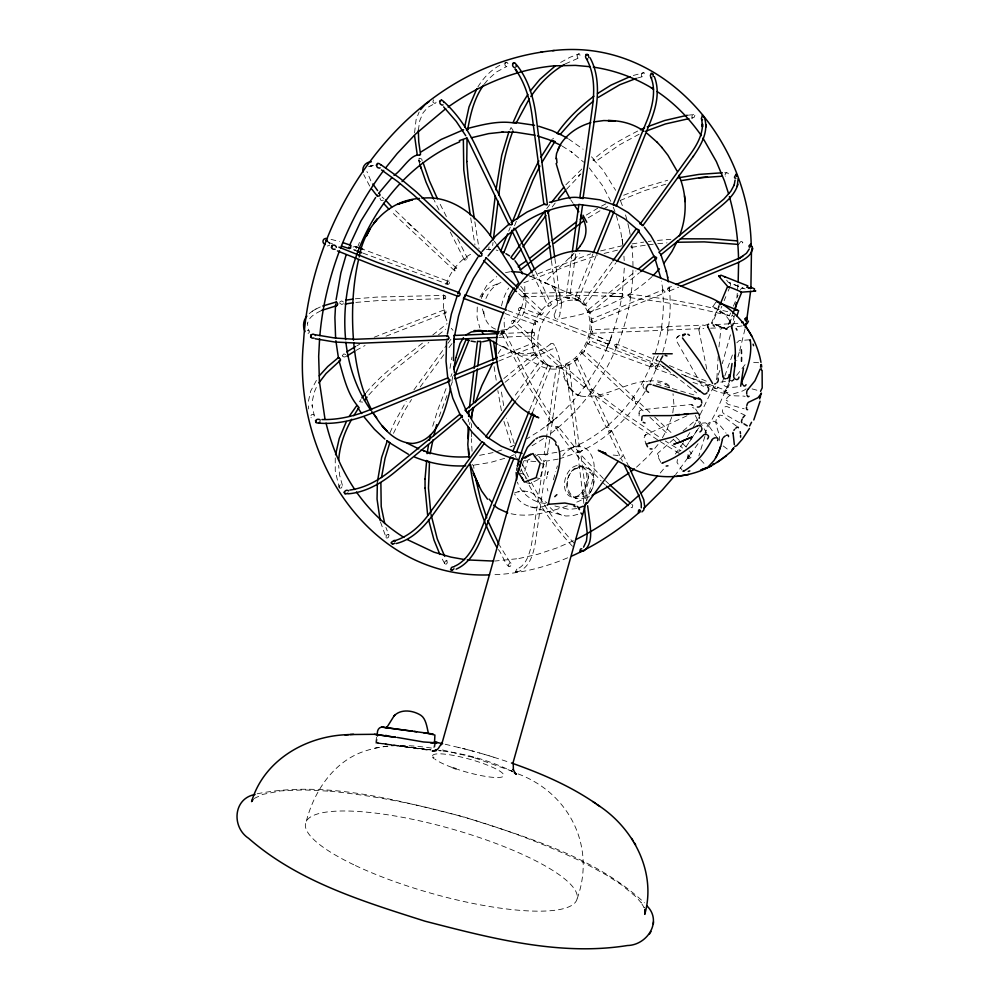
<?xml version="1.0" encoding="UTF-8"?>
<svg xmlns="http://www.w3.org/2000/svg" width="999" height="999" viewBox="0 0 999 999"><rect width="100%" height="100%" fill="white"/><g stroke="black" fill="none" stroke-linecap="round" stroke-linejoin="round"><path stroke-width="0.75" stroke-dasharray="5 3.75" d="M414.56 132.817L416.084 119.705L419.143 111.975M614.572 345.217L615.534 347.09L665.484 367.407M622.989 294.855L622.464 293.681L618.581 313.411L614.348 328.259L606.143 350.012L611.975 335.751C598.601 371.153 576.186 403.334 545.929 426.373L557.305 417.058L552.772 420.904M587.687 310.239L589.085 312.687A1.811 0.699 53.6 0 0 590.109 312.874L589.198 310.914A1.811 0.637 49.3 0 0 587.687 310.239L635.926 270.954M568.968 364.722L579.245 446.553A1.486 1.186 21 0 1 578.708 446.803L576.223 446.103L565.409 365.035A1.798 0.712 -9.3 0 1 566.745 364.273L567.457 364.16A1.798 0.812 -9 0 1 568.955 364.897L566.883 365.759A1.811 0.724 -5.2 0 1 565.434 365.334M561.663 303.434L560.014 293.768A40.484 25.187 -41.4 0 0 558.091 290.484A38.824 24.151 -41.4 0 0 553.071 286.201M471.403 427.747L471.516 423.638M624.3 268.132L622.327 293.956M342.245 355.656L343.868 353.871L345.804 354.583M724.974 174.912L725.861 173.077A2.235 2.01 -83.8 0 1 726.498 172.79L728.084 173.214A1.261 1.074 -36.8 0 1 728.271 173.838L727.172 175.674L725.561 176.111M583.891 503.521L577.397 450.899A1.548 1.186 16 0 1 577.909 450.661L580.431 451.348L586.888 500.112M737.999 284.603L736.925 297.178M468.244 421.853L468.419 419.13M433.017 101.274L432.979 101.711A2.56 2.21 -38.1 0 0 433.129 102.46L434.865 103.421A1.986 1.723 -87.7 0 0 435.976 102.61L435.764 99.663M714.834 387.325C714.647 390.309 719.854 387.974 717.282 385.989A2.085 1.611 86.4 0 0 716.783 385.676M653.284 365.721L652.384 363.786L589.135 340.484M718.244 355.869L716.758 379.97M718.955 346.965L720.891 329.033L722.914 327.772L731.817 326.024M335.252 457.942L335.252 470.829L339.235 487.674M308.441 401.236L310.639 391.183L317.532 378.296M418.331 130.295L419.78 120.617L423.077 112.8L427.834 107.318L435.189 103.309M550.586 343.956C554.47 341.034 556.555 349.2 551.073 349.325A38.212 36.439 -68.3 0 1 545.491 352.422L545.129 352.572A40.047 38.187 -68.3 0 1 536.251 355.194M443.519 294.717L443.369 308.254L445.442 317.22M477.26 307.043L477.06 317.495L479.845 327.947M689.397 456.456L687.986 458.204L687.424 456.418A1.523 1.024 -61.5 0 1 688.124 455.457L689.622 455.082C687.737 454.982 691.071 455.332 688.249 458.066M489.398 250.012L488.673 249.638L489.023 246.815M492.632 245.542L493.007 242.482M657.417 357.455L658.341 355.856M723.925 390.784C723.813 396.403 728.121 386.7 723.988 390.634M558.204 459.103L546.79 461.063L544.343 459.99A1.561 0.987 29.7 0 0 543.818 460.039L532.579 537.662C530.931 549.413 527.684 564.71 517.182 568.943M376.523 737.225L375.711 743.044L430.369 750.461M550.412 435.214L559.89 367.345L558.391 366.708L556.331 366.833L544.168 454.283L546.59 455.482A1.511 0.999 33.8 0 0 547.14 455.432L550.199 436.713M575.724 253.983L569.555 298.152L567.444 298.276L565.946 297.615L572.077 253.446M434.79 747.127L435.089 745.017M433.891 747.602L434.465 743.631M404.333 746.59L376.598 742.644L377.347 737.337M609.777 342.694L609.652 341.296L574.6 327.734M451.973 381.019L452.659 376.598M532.13 331.119L532.392 329.42L531.318 336.176L531.868 332.804M639.248 413.099L639.073 415.909M644.155 388.861L642.944 386.438L643.606 383.728L645.329 381.818L647.539 381.593M734.365 315.359L732.267 326.498M672.764 412.874L673.9 404.333L673.026 393.743M449.975 368.381L451.973 357.105M546.615 478.733L547.015 476.448M469.58 424.525L470.029 422.165M730.456 285.577L730.469 283.828L729.22 282.592L745.154 288.948M609.552 343.231L608.416 344.268L518.993 310.589A1.686 1.024 -68.5 0 1 518.531 309.815A1.686 1.061 -69.7 0 1 518.643 308.579L519.005 308.054M744.992 329.058L739.722 350.612M559.89 367.345L556.331 366.833M667.394 288.736L671.453 286.376M577.147 898.763C596.103 846.265 569.13 793.044 517.957 773.85M730.444 334.827L722.252 363.636M532.417 412.712L550.761 366.421L547.752 365.284L529.67 409.89M520.566 471.765L521.366 468.918M522.165 466.058L523.776 460.352M526.898 478.933L523.951 474.263L527.947 460.027L532.929 457.53M525.749 482.48L529.882 483.628L539.935 478.721L543.98 464.31L537.924 455.007L535.476 454.27M553.396 479.82L555.781 471.341M586.563 500.899C590.284 486.126 599.987 466.62 589.447 452.11C582.629 442.27 568.044 447.065 562.699 455.944M739.322 352.035L736.787 360.577M432.692 426.248L437.737 409.965L446.84 386.613M481.418 298.489C483.041 289.198 492.707 285.639 500.412 282.705M704.894 436.413L698.863 455.931M705.319 435.015C707.317 413.973 717.02 419.817 726.023 433.166M560.114 312.237C560.202 319.43 554.008 321.978 554.145 313.948M534.565 346.291L534.228 343.943A1.848 0.912 70.5 0 0 533.066 343.019L498.701 357.08M634.59 399.525L634.278 397.752L584.315 350.499M655.157 353.571C661.95 333.017 664.847 311.039 662.562 289.46C662.362 290.959 663.511 295.055 664.947 292.12A1.486 1.299 38.1 0 0 664.909 291.508L662.936 289.86L590.933 319.318M662.762 352.123C669.592 329.97 672.115 306.256 668.681 283.254M678.746 452.085L678.845 451.773A1.586 0.974 -60.7 0 1 679.532 450.824L680.981 450.786L665.297 440.984M556.568 468.581L557.405 465.934M306.356 821.141C314.373 790.234 335.002 759.715 366.958 750.436C388.586 743.481 411.75 745.004 433.866 748.413M671.653 417.345L667.007 429.433L662.399 437.812M439.135 416.546L448.251 392.207M447.54 282.168L447.377 282.804A1.748 1.011 -72.8 0 0 447.839 284.24L448.663 284.066A1.748 0.974 -70.4 0 0 449.375 283.029A1.748 0.987 -69.8 0 0 449.575 281.755L361.75 248.826M580.394 451.436L559.527 458.816M445.954 284.665C450.399 271.378 459.815 259.403 472.577 253.284M654.158 356.443C641.47 392.42 616.483 424.925 582.442 442.907L572.589 447.465L576.81 445.566M655.069 366.533L655.781 368.731L676.922 376.473M719.892 370.379L716.358 379.745M724.225 377.585C717.382 388.811 733.216 388.124 739.909 386.213M724.75 376.148L733.104 353.059M628.408 295.342L629.707 294.355L638.249 295.217L674.412 300.287L701.798 305.519L731.106 312.5M650.998 365.035L651.098 367.008L653.184 366.046M357.867 246.491L359.453 242.382M736.825 342.782L739.085 340.622L749.874 339.772M659.527 361.675L649.038 384.652M450.849 376.548L451.985 373.676M508.728 231.131L510.302 227.16M514.535 225.811L516.708 220.354M450.549 386.451L453.409 379.258M622.901 295.292L621.927 296.865L583.878 295.292L523.064 296.728A1.698 0.962 89.9 0 1 522.489 295.929A1.686 0.924 88.7 0 1 522.777 293.631A1.698 0.949 86 0 1 523.488 293.456L524.113 294.23A1.698 0.999 87.7 0 1 524.25 295.517A1.698 0.999 88.4 0 1 523.813 296.541L523.439 296.765M728.908 383.004L715.634 412.874L704.982 432.392M574.537 299.875L581.967 301.773L574.737 298.689L592.844 254.033M596.228 255.407L578.096 300.075L574.737 298.689M715.946 302.16L713.111 306.281L714.073 305.856L712 306.493C719.954 309.203 726.847 315.234 730.631 322.739L729.295 320.105L730.631 322.739M712.162 323.301L711.563 323.052L719.355 304.37M719.33 306.281L712.349 323.376L711.563 323.052M730.556 313.024L729.395 315.771L719.542 311.75L721.84 306.243M724.138 300.724L725.861 296.603M728.159 291.084L729.882 286.963M733.428 306.131L738.036 295.117M725.599 328.808L724.238 328.259L726.335 329.108L732.267 314.885M726.972 329.358L725.761 328.858L726.972 329.358L732.991 314.997M585.689 386.263L586.038 384.59L557.092 360.314L513.598 320.342A1.686 1.011 -50.1 0 0 512.662 320.429A1.686 0.974 -48.2 0 0 511.263 322.327A1.686 0.999 -46.3 0 0 511.625 323.039L512.587 322.964A1.686 1.036 -47.1 0 0 513.561 322.153A1.686 1.049 -47.5 0 0 513.973 321.066L513.598 320.342M732.791 325.799L735.851 318.544M684.265 375.537L726.011 390.397L725.137 392.22M316.283 387.475L314.223 392.307L312.225 401.511L312.15 406.118L312.15 405.469L314.148 415.172M713.711 386.388L699.5 416.009M650.998 365.022L652.384 363.786M479.957 297.103L486.913 285.227L496.715 276.598M389.972 432.704L395.017 421.378L406.218 401.473M393.481 433.329L404.995 409.977L411.526 399.488M589.66 389.947L590.034 391.808L624.2 417.157M422.177 161.014L421.753 159.078L419.33 158.192M433.116 100.824L433.678 99.825M488.673 249.638L490.734 249.55M310.939 415.547L312.025 414.36L313.923 414.747A1.898 1.661 -42.4 0 1 314.21 416.009L312.774 417.782A2.498 1.498 -49 0 1 312.125 417.994L310.976 417.644M584.278 387L585.439 386.638M339.648 302.135L341.72 300.899L343.481 302.035M693.194 427.185L696.016 422.227M343.469 303.708L341.758 304.483L339.71 303.122M687.212 436.863L690.197 432.018M498.139 353.546L502.634 346.291L504.12 346.641L511.975 351.548L542.195 366.808C580.694 382.367 611.813 315.434 575.324 295.854L544.505 282.705L574.163 253.009M645.267 391.196C629.807 416.883 607.454 438.873 580.132 451.623L586.088 448.626M677.447 459.478L676.997 462.387L682.105 470.142M686.063 446.778L699.55 426.548M477.834 87.025C483.528 77.585 491.545 69.368 501.498 64.46M740.346 289.61L741.595 288.361L743.356 288.349L728.308 282.267L725.986 279.37M689.51 441.708L699.4 426.773M683.291 442.769L674.337 455.482M698.039 443.743L675.636 474.625M516.408 399.862L543.444 362.637L542.557 361.688L540.496 360.502L514.335 396.516M612.05 262.013L582.217 303.059L584.253 304.87L585.139 305.195L615.859 262.899M420.204 386.988L444.468 353.833M619.842 459.028L622.714 456.006L611.563 454.882M413.886 389.922L446.278 345.579M582.966 496.778L587.162 495.217L590.659 491.908M590.609 491.983L593.206 486.9L594.018 481.293L592.907 475.974L589.934 471.978L582.991 496.765M447.989 343.256L452.26 337.425M449.038 347.602L452.46 342.944M667.457 289.323L668.943 290.934L669.555 290.234M546.765 208.591L550.349 203.833M552.185 207.03L555.769 202.285M657.966 444.518L649.125 455.332L636.413 467.257M734.802 377.772L726.748 388.211C722.801 398.426 739.784 394.98 745.092 396.353M736.6 375.449L746.64 362.637M505.032 382.305L537.687 355.681L536.788 353.634M555.531 426.723C566.82 446.478 585.139 464.023 601.111 480.931M552.659 421.004L551.148 422.277L552.21 422.352M484.29 84.103L488.174 79.346L496.578 71.916L506.88 66.421M655.232 366.246L656.892 365.459L669.093 369.942M660.264 473.014L664.747 467.619M418.931 158.441L419.38 162.874M689.185 455.144L688.698 456.543L688.786 455.269L688.736 455.919L687 452.997M566.483 189.335L579.108 176.099M573.289 496.89C592.607 507.617 603.933 467.744 581.743 466.783M368.831 394.942L379.745 383.141L391.77 372.028L428.833 342.47M366.208 392.557C382.555 373.064 403.496 358.316 423.201 342.52M552.534 422.102L553.558 420.104L532.942 387.225L504.158 330.906A1.686 0.912 -29.4 0 0 503.146 330.881L502.522 331.131A1.686 0.837 -27.8 0 0 501.386 332.305A1.686 0.874 -25.8 0 0 501.66 332.904L502.697 332.942M573.676 260.227L579.832 253.571M569.58 258.129L574.275 253.147M565.834 184.84L581.992 168.881M637.737 131.031C622.077 138.998 605.344 148.152 593.006 160.077M657.479 356.955L656.218 359.852L657.392 362.137L696.665 392.907M614.785 344.68L616.658 344.068L659.977 361.65M652.147 276.561C626.323 300.811 591.758 314.323 557.03 319.23M517.07 571.803L515.322 571.94L516.908 569.068A1.611 1.161 -52.7 0 1 517.944 568.918L518.006 571.028L515.347 572.065M589.835 389.71L592.082 389.348L626.048 414.56L660.576 437.962M580.943 173.764L578.646 175.861L583.004 171.903M557.867 427.722L558.129 426.573L555.881 426.473M611.151 431.63L611.575 430.581L609.527 430.382A1.536 1.336 -3.6 0 0 608.778 430.906L608.603 432.305L622.439 461.176M673.663 439.173L657.654 453.421L657.642 456.243L661.688 463.973M683.054 431.006L695.267 420.492M630.594 246.803L631.655 247.327L631.843 245.941M611.038 431.73L608.603 432.305M383.354 200.225L380.994 200.437L379.945 198.177M557.754 427.809L555.444 428.246M386.026 336.188L445.991 312.812A1.748 0.724 69.5 0 0 446.091 312.125L445.979 311.501A1.748 0.724 69.5 0 0 445.616 310.564L444.905 309.777A1.748 0.774 69.6 0 0 444.318 309.927M503.833 378.546L535.539 352.759A1.836 0.637 53.4 0 1 536.8 353.621M590.009 312.987L639.435 272.69M551.361 421.94L539.497 430.931L527.247 438.611M438.411 334.89L445.591 329.208M432.767 334.965L447.115 323.614M550.973 433.304C607.579 389.997 639.585 316.221 631.805 245.304M309.203 313.599L312.5 311.076M662.936 289.86L661.35 281.094M628.359 295.629L630.044 297.615L630.169 294.418M506.131 62.487L504.957 64.136A2.522 2.285 -46.6 0 0 504.857 64.947L506.118 66.521A1.961 1.611 -89.1 0 0 507.292 66.171L508.041 63.774L506.93 62.238M662.1 326.81L661.613 329.932L663.623 329.308A1.474 1.374 64.7 0 0 663.723 328.833L662.1 326.81L591.208 329.757M346.029 356.606L344.118 357.018L342.37 356.094M543.556 438.586L532.092 445.766M355.819 302.422L377.023 300.674L445.329 298.589A1.748 0.887 88.5 0 0 445.604 296.204L445.03 295.392A1.748 0.949 89.2 0 0 444.318 295.567M499.687 335.477C516.645 324.6 526.423 303.771 524.6 283.778M533.066 343.019L532.754 343.219A1.848 0.937 66.3 0 0 532.767 344.905L533.091 345.567A1.848 0.837 66.3 0 0 534.552 346.278M552.772 138.599L553.546 138.237M578.646 53.934L577.36 55.107A2.473 2.273 -58.4 0 0 577.047 55.869L577.722 57.855A1.911 1.486 -88.2 0 0 578.833 57.942L580.107 55.932L579.62 53.921A1.399 0.962 -43.1 0 0 578.871 53.846L569.867 57.343L558.99 63.349M355.881 249.95L353.484 249.725M514.535 492.994L521.478 490.459L530.806 492.257M315.821 309.091L320.342 306.918M586.288 215.085L597.714 208.242M588.174 217.869L600.736 210.339M312.188 311.263L316.121 308.903M254.146 798.476L262.774 794.392L280.719 790.883L303.996 789.909L330.706 791.233L329.92 791.158C417.769 800.236 504.283 824.612 583.953 862.724L583.254 862.374L606.693 875.186L621.378 884.752L635.739 896.565L641.37 902.909L640.546 901.822L644.293 907.816L643.681 906.53M552.222 301.124L552.047 301.223A35.939 27.885 -65.8 0 0 534.652 322.202L534.453 322.752A35.939 27.685 -65.8 0 0 549.275 365.622A35.939 27.622 -65.2 0 0 589.972 326.661A35.939 27.622 -65.2 0 0 552.247 301.236M355.894 350.499L365.047 345.504M577.272 467.982C563.748 472.877 564.647 494.255 576.46 498.314L571.328 496.89M575.611 468.931L580.157 466.945L583.953 466.895L579.932 465.709M533.079 332.405L533.503 332.18A1.848 1.086 -89.2 0 1 534.565 333.104L534.228 335.627A1.848 1.036 85.7 0 1 532.742 334.927L532.579 334.203A1.848 1.136 86.4 0 1 533.079 332.405M603.296 208.991L609.69 205.594M601.485 206.156L606.505 203.509M356.855 345.779L359.54 344.368M565.946 297.615L569.555 298.152M534.178 456.893L537.924 455.007M565.284 63.911L578.833 57.942M639.085 134.241L619.63 144.78L595.891 161.388L593.181 160.277M320.829 310.826C314.061 314.373 309.253 316.708 307.417 323.688L307.617 323.002L307.804 327.759L309.228 331.293A1.936 1.773 -50 0 1 309.103 332.704L307.255 333.991A2.547 1.686 -42.8 0 1 306.606 333.928L306.044 333.591M353.047 246.965L355.132 246.578L359.353 248.002L355.132 246.578L357.679 247.452M687 415.759L645.616 434.915L643.843 438.224L646.066 443.544M573.414 540.746L557.155 547.827L537.812 554.258L518.219 558.678L518.931 558.553L495.092 561.026M589.373 496.628L574.275 503.196M746.091 388.811C740.696 393.993 724.937 392.395 726.098 402.535L728.084 404.345L744.143 408.778M637.437 78.034L643.106 76.498L644.293 73.002A1.349 1.011 -38.3 0 0 644.03 72.777M623.688 195.242L644.08 187.25L667.657 180.27M374.213 337.237L444.58 309.727M620.154 200.474L645.192 190.422L665.809 184.216M593.106 159.241L602.647 169.53L615.621 190.285M667.569 330.057L668.069 326.935L666.146 327.572A1.536 1.399 69.5 0 0 666.046 328.184L667.394 330.057L703.796 328.496M360.889 399.55L359.665 401.411M608.466 344.255L597.09 339.822M510.027 446.915L513.748 445.329M511.513 455.769L514.123 454.682M567.632 557.804C543.906 567.894 518.356 573.975 492.544 574.762M582.217 303.059L585.189 305.132M592.27 322.665L664.31 293.082M669.442 290.971L678.658 287.188M498.713 361.089L534.44 346.428M504.145 63.249L506.518 62.3M668.006 287.774L669.455 289.285M529.82 276.81L590.734 253.833M523.801 282.767L574.6 263.099L597.602 255.232M376.548 742.632L430.794 749.774M579.095 452.097L576.96 451.823M368.569 166.671L373.139 165.509A1.986 1.798 -81.5 0 0 374.013 164.348L373.376 162.038M577.509 445.254L579.67 445.591M545.504 505.594C534.428 510.576 520.591 505.419 515.047 494.717A2.023 0.799 39 0 0 514.835 494.393L514.622 494.193M575.599 360.814L577.447 359.29A1.798 1.024 -27.5 0 0 575.961 358.566L575.287 358.828A1.798 0.937 -27.1 0 0 574.113 360.09L606.256 427.41L608.753 427.684A1.474 1.311 2.6 0 0 609.228 427.285L609.365 425.849L577.372 358.866M577.784 514.285L572.864 515.709L565.796 516.008L529.32 506.58M691.483 118.244L694.13 117.32L694.992 114.997A1.299 1.036 -37.3 0 0 694.63 114.498L687.125 115.297M702.309 423.139L705.419 422.814L707.542 424.076L717.494 438.186M567.332 505.931C548.851 512.1 528.583 518.369 509.103 513.261M504.682 458.329L490.859 462.35L471.865 465.472M497.027 451.498L502.285 449.837M633.304 75.474L643.768 72.677M679.919 335.289L676.56 337.6L676.473 340.909L701.073 383.928L703.87 385.502L713.049 384.203M643.456 72.665L641.995 73.389A2.41 2.21 -67.6 0 0 641.52 74.038L641.608 76.174A1.836 1.349 -85.7 0 0 642.032 76.548A1.848 1.349 -84.4 0 0 642.532 76.673L642.819 76.623M257.168 793.78C326.186 780.082 396.853 800.187 463.636 816.845C526.735 837.224 594.755 856.63 644.405 902.771M500.536 331.968L504.57 331.918L504.395 326.735A38.674 23.689 -88.3 0 1 504.258 318.069M600.624 250.924L621.89 245.829M604.108 253.421L617.444 250.175M559.44 451.66L576.223 446.103M505.506 272.652L510.776 271.616M598.601 396.978L608.578 394.318M693.631 114.348L692.881 114.623A2.323 2.11 -75.5 0 0 692.295 115.097L691.845 117.183A1.773 1.224 -82.7 0 0 692.519 117.994L693.044 118.044M537.687 355.681L535.814 354.283A1.836 0.649 49.2 0 1 535.327 352.909M708.641 324.188L699.949 326.81L698.888 329.92M493.081 452.597L477.16 455.831M307.267 330.232L309.078 330.956M362.6 402.098L359.852 401.785M372.415 165.772C366.009 166.234 374.937 166.383 371.116 165.322A2.572 2.073 -35.8 0 1 370.741 164.735M516.308 572.252C530.819 568.581 534.153 550.961 536.013 538.174L546.803 461.038L543.656 461.351M510.926 127.747L509.965 129.87M742.095 325.911L734.777 327.06M726.011 390.397C724.063 389.485 725.112 394.443 724.163 392.557M556.918 452.272L542.32 454.72L543.881 454.557L534.353 454.545M518.019 491.983L519.28 491.72M576.935 508.553L568.743 509.39L554.507 505.881M445.791 564.447L447.028 563.299A2.273 1.249 -69.9 0 0 447.315 562.599L444.605 556.106M632.005 243.918L643.706 242.108M631.655 247.327L645.704 245.167M536.251 355.207L522.477 355.082A43.669 41.558 -63.9 0 1 515.596 353.134L511.975 351.548M734.053 379.995L720.853 382.118M375.012 748.114L379.133 747.464M383.604 746.74L387.337 746.153M737.899 323.314L714.46 324.638M545.142 454.22L547.677 454.757M473.226 465.347L472.077 464.46M648.226 241.471L651.298 241.121M648.676 244.755L653.234 244.231M355.307 298.801L376.86 297.09L444.855 295.342M544.505 282.705L546.465 283.279A38.324 23.901 -41.5 0 1 553.758 288.923A40.435 25.2 -41.4 0 1 555.694 292.545M688.973 458.329L687.674 458.129L690.109 458.154L691.82 456.468L691.458 453.858L689.622 450.986M657.454 240.422L670.878 239.31M657.779 243.706L667.045 242.882M420.791 161.863L418.706 160.614M544.742 461.263L543.269 460.664M498.788 337.375L533.828 335.864M591.52 333.341L662.424 330.282M710.639 328.196L728.97 327.41M499.937 333.566L533.503 332.18M667.295 326.598L703.496 325.087M486.426 249.4L490.147 249.313M523.326 293.406L583.791 292.008L622.464 293.681M724.712 172.752L726.86 172.74M535.789 461.575L524.15 460.701M375.686 743.006L431.031 750.012M438.573 750.649L441.208 750.761L439.085 750.661C464.597 753.308 489.897 760.339 512.887 771.777L510.939 770.704M576.061 300.037L578.671 300.524C546.903 294.967 524.138 342.657 547.152 364.523L545.953 363.449L551.386 367.195L545.504 364.235M758.628 362.724L751.735 362.162M630.044 297.615L682.954 305.082L733.903 316.646M551.098 366.67L547.752 365.284M504.27 332.005L500.824 330.681M543.444 362.637L540.496 360.502M444.992 298.813L444.642 298.776A1.748 0.912 85.7 0 1 444.043 297.952A1.748 0.962 87.3 0 1 444.318 295.579M405.731 746.777L430.831 750.274M518.993 310.589L519.855 310.439A1.686 1.061 -69.7 0 0 520.566 309.478A1.686 1.074 -70.3 0 0 520.741 308.229L520.242 307.467A1.686 1.036 -72.6 0 0 518.993 308.042M327.272 246.029L329.32 245.442A1.961 1.823 -66.6 0 0 329.645 244.967M615.534 347.09L616.858 345.966L616.745 344.106M523.339 491.633L524.775 491.845M445.754 313.012L445.442 312.949A1.748 0.737 67 0 1 444.705 312.163L444.405 311.538A1.748 0.799 67.7 0 1 444.318 309.927M328.396 242.208L329.82 243.669M327.984 242.62L332.367 243.556M442.482 749.962L469.068 756.305M445.192 744.243L465.184 749.075M331.019 239.335L339.61 241.621M496.203 250.075L497.927 250.487M657.866 382.305L660.814 383.042M631.743 504.408L632.542 504.994A2.098 1.386 -87.3 0 1 632.779 505.594L632.155 507.742L630.194 507.042M458.216 747.314L460.452 747.889M463.561 748.651L474.75 751.623M474.937 757.966L512.012 771.116M752.072 388.898L760.714 391.221M545.491 503.446C532.904 502.422 521.515 494.13 517.382 482.167M382.03 197.028L383.953 198.676M468.943 750.062L479.782 753.046M672.29 388.586L694.854 395.167M656.293 384.066L670.866 388.186C666.87 380.681 657.105 380.482 649.7 380.956C625.486 381.418 604.17 399.8 579.732 395.929L581.455 396.341L574.188 392.994L578.071 395.616C562.325 384.403 562.474 361.988 554.782 345.729M461.963 754.395L463.224 754.745M520.167 473.189L523.951 474.263M536.138 477.647L539.935 478.721M468.806 756.206L475.661 758.166M479.545 752.971L485.189 754.62M541.458 463.573L543.98 464.31M582.18 466.92A15.634 10.402 -74 0 1 583.828 492.182A15.634 10.402 -74 0 1 566.745 486.463A15.634 10.402 -74 0 1 582.18 466.92L587.087 468.369M484.34 754.357L490.571 756.231M655.781 368.731L657.242 367.345L657.067 365.509M493.818 757.242L510.164 762.562M489.098 755.781L495.904 757.879M511.201 127.76L512.837 129.858M354.158 250.137L358.204 251.498L353.996 250.062M362.924 253.109L447.839 284.24M712.462 389.485C714.859 391.009 731.58 397.127 725.749 389.697M355.319 246.628L356.631 248.439M505.132 313.574L535.876 324.825M587.774 343.818L651.098 367.008M692.919 382.33L703.758 386.301M507.954 310.602L537.262 321.391M520.154 307.43L574.687 327.759M575.137 298.813L576.585 299.413M719.542 311.75L729.395 315.771M598.314 336.838L604.258 339.161M714.972 324.425L716.533 325.062L715.209 324.563M725.636 328.796L722.027 327.36L723.676 327.984M726.298 391.983L727.971 392.669M561.538 515.147L553.671 511.013L550.149 507.617M717.757 325.562L722.289 327.46M716.283 324.962L717.894 325.612M716.133 324.95L722.377 327.46M723.301 327.834L724.75 328.434M725.099 328.584L726.348 329.096M669.417 365.559L708.641 382.155M681.518 374.113L715.534 388.673M529.095 275.687L547.39 283.666M726.236 400.412L727.909 401.136M551.473 285.452L553.071 286.201M745.366 415.447L727.684 406.793C723.838 404.932 720.267 411.875 724.075 413.886L741.695 423.926M530.581 492.145L546.915 502.872M498.601 344.792L508.241 349.65M718.094 416.383L719.717 417.207M692.532 407.405L694.03 408.191M668.131 385.739L664.747 383.791L669.392 387.325M562.162 146.066L572.252 152.472L571.391 151.823L583.641 162.113M568.493 138.886L583.116 149.213M679.345 453.558L659.989 441.408M657.617 439.86L636.138 425.512M649.837 412.462L637.949 401.223L635.714 401.536A1.536 1.424 -32.3 0 0 635.464 401.835L635.614 403.771L645.092 412.712M329.283 242.645L327.56 241.396M634.278 397.752C631.992 396.79 630.656 402.147 633.953 400.249A1.486 1.411 -26.1 0 0 634.602 399.538M636.163 425.524L624.188 417.157M635.614 403.771L637.175 403.296L637.949 401.223M736.6 426.236L722.352 415.584L719.717 415.06C710.726 420.229 720.966 432.642 719.392 440.497M723.264 445.991L727.896 449.513M590.034 391.808L591.72 391.171L592.082 389.348M699.625 421.203L707.479 434.453M584.203 387.225L555.044 362.824L511.476 322.927M498.126 549.587C501.073 550.412 507.43 572.377 511.188 565.084A2.198 1.261 -76.4 0 0 511.288 564.36L499.55 545.354M466.146 257.942A1.736 0.899 -26.2 0 0 464.535 258.941L464.31 259.378A1.748 0.874 -29.3 0 0 464.585 259.99L465.621 259.965A1.736 0.812 -27.8 0 0 466.521 259.553L467.045 259.153A1.736 0.812 -27.1 0 0 467.47 258.529L467.195 257.954A1.748 0.849 -25.5 0 0 466.146 257.942M454.57 270.741L390.846 211.214M456.78 268.057A1.748 0.987 -46.4 0 0 455.806 268.144A1.748 1.024 -47.8 0 0 454.508 269.555A1.748 0.987 -50.2 0 0 454.72 270.854L455.669 270.729A1.748 0.937 -48.4 0 0 457.117 268.768L393.506 208.741M511.013 563.199L510.601 562.912A1.673 1.149 -47.7 0 0 509.565 563.061L508.479 564.76L508.916 566.121M407.192 222.34L415.796 230.357M518.768 293.731L540.834 314.51M581.88 353.147L631.917 400.299M649.924 417.257L668.855 435.102M673.513 439.485L675.824 441.658M519.055 288.823L543.331 311.775M654.632 417.008L673.576 434.915M675.799 437.013L679.645 440.646M605.431 480.681L608.641 483.741M603.271 483.079L605.419 485.139M680.381 445.979L682.542 448.076M682.654 443.519L686.625 447.515M591.42 156.793L594.542 159.915M603.296 478.558L580.269 454.058L558.391 426.798M700.536 459.677L705.232 464.71M574.313 543.381C556.48 524.45 541.745 502.697 529.882 479.595M572.464 546.278C554.944 527.659 540.272 506.418 528.384 483.791M589.235 167.894L603.046 186.338L610.814 201.373M451.273 328.296L453.022 330.319M447.252 561.001L447.077 560.801A1.723 1.261 -44.4 0 0 446.64 560.576A1.723 1.274 -45.6 0 0 446.091 560.564L444.555 562.15L445.204 564.273A1.286 0.987 84.6 0 0 445.529 564.423M568.918 387.425L572.277 391.346L566.146 382.542L562.787 374.338M502.634 346.291L503.721 347.14A43.519 41.471 -62.9 0 0 510.876 350.799L511.076 350.861A42.932 40.996 -68.1 0 0 530.407 353.246M609.365 425.849L608.016 425.599L606.256 427.41M494.305 241.146L496.091 243.631M570.716 199.763L573.151 203.297M551.198 422.365L530.019 388.711L501.411 332.667M698.276 413.224L693.518 405.881L690.584 404.57L641.67 409.79L639.348 411.151L638.823 414.098M369.692 186.076L363.723 174.613M527.647 480.107L529.882 483.628M742.744 242.233L741.458 241.433A2.16 1.873 89.6 0 0 740.833 241.508L739.622 242.994A1.661 1.049 -74.6 0 0 739.722 244.131L741.358 244.505L742.831 242.47M380.507 522.027L386.201 537.837A1.311 0.937 88.3 0 0 386.688 538.236L388.124 537.574A2.348 1.286 -63 0 0 388.574 536.962L388.986 535.239L385.889 527.422M444.667 563.523L441.496 557.692M370.829 180.831L366.908 171.516M695.279 415.447L697.864 420.404M698.513 421.653L700.449 425.374M439.011 209.915L434.265 200.412M450.262 232.068L464.335 259.752M446.391 216.608L438.786 201.486M457.617 238.773L467.445 258.179M592.145 320.192L592.432 322.515A1.811 0.949 70.9 0 1 591.308 322.377L590.921 321.84A1.811 0.849 69.4 0 1 590.471 319.967L590.634 319.518A1.811 0.899 66 0 1 592.157 320.179M528.459 476.873L522.677 464.56M521.515 469.967L525.524 478.284M532.779 274.226L548.001 305.981M535.452 271.116L551.298 304.295M611.688 430.706L628.034 464.935M547.927 490.959L547.227 488.499M613.211 207.13L615.009 211.451M515.034 454.92L516.146 457.617M445.304 316.87L446.865 320.829M730.344 322.178L731.568 325.824L731.405 325.162M620.554 200.924L622.677 206.456M514.198 443.481L506.518 418.181M503.921 421.378L511.825 446.59M616.358 215.484L620.829 232.08L622.727 243.469M342.395 485.339L339.61 475.199L338.624 465.347M418.581 160.19L419.493 163.237M482.417 308.928L484.877 317.407M625.536 214.922L627.16 220.717M386.089 537.662L386.238 535.302L388.024 534.353A1.786 1.386 -41.5 0 1 388.886 534.964M627.896 223.639L629.382 230.257M501.411 410.714L497.852 390.609M698.888 329.895L706.955 370.067M629.258 229.545L630.631 237.05M623.101 246.603L622.04 238.549L623.039 246.054M503.696 405.631L500.874 388.636M470.704 217.894L474.962 244.967M494.08 366.571L496.441 381.593M474.85 221.84L479.07 248.863M473.489 465.222L473.951 468.344M551.423 260.552L556.73 300.274M554.882 258.454L560.327 299.65M622.165 239.223L622.677 243.594M308.366 405.931L308.716 408.941M504.408 331.144L504.458 331.531A1.686 0.924 -26.4 0 1 504.083 332.18L503.583 332.567A1.686 0.924 -26.4 0 1 502.697 332.954M662.724 291.109L662.562 289.46L662.699 290.946M472.052 451.223L471.378 438.686M623.95 256.169L624.2 260.639M658.541 455.107L658.641 457.18M535.327 323.976L535.489 322.602A1.848 1.224 -70.4 0 1 536.301 321.541L536.825 321.328A1.861 1.161 -66.7 0 1 537.787 322.24L536.8 324.675A1.861 1.136 -72.2 0 1 535.314 323.976M471.341 431.868L471.391 438.823M432.579 755.731A36.938 6.631 15.7 0 1 472.814 760.127A36.938 6.631 15.7 0 1 502.934 776.585A36.938 6.631 15.7 0 1 457.53 769.355M451.823 767.369A36.938 6.631 15.7 0 1 434.84 759.078M575.599 360.814A1.798 0.974 -22.8 0 1 574.175 360.489M520.766 286.313A25.412 20.167 -65.7 0 1 522.802 314.772A25.412 20.167 -65.7 0 1 499.238 329.995M495.641 329.158A25.412 20.167 -65.7 0 1 483.741 309.041M485.939 298.526A25.412 20.167 -65.7 0 1 502.584 281.868M550.574 343.943A37.762 36.026 -67.9 0 1 540.559 350.299L536.5 351.81A40.484 38.661 -68.5 0 1 530.407 353.147M561.525 303.496A43.681 26.673 -43.4 0 1 559.927 312.275M555.894 292.407A42.982 26.761 -41.5 0 1 554.62 313.911M501.523 305.869A42.557 26.199 -88.5 0 1 508.691 288.074M447.614 282.18A1.748 0.974 -70.4 0 1 448.326 281.169A1.748 1.024 -68.9 0 1 449.125 280.994M714.834 387.325A1.586 0.987 -65.1 0 1 715.296 386.213M339.148 486.476L339.198 487.549A1.361 0.887 -87.2 0 0 339.535 488.149L340.996 488.099A2.423 1.361 -55.9 0 0 341.583 487.637L342.47 485.639A1.848 1.523 -40.6 0 0 341.845 484.665L339.91 485.002L339.148 486.476M592.469 331.368L591.945 333.129A1.811 1.111 -88.9 0 1 590.734 332.992L590.446 332.43A1.811 1.024 88.7 0 1 590.496 330.457L590.796 329.982A1.811 1.086 85.6 0 1 592.32 330.657L592.469 331.368M547.627 473.039L547.365 474.587L548.601 469.83L547.627 473.039M584.59 351.173L583.116 353.209A1.798 1.124 -43.4 0 1 581.73 352.984L581.618 352.497A1.798 1.074 -47.6 0 1 582.517 350.849L583.091 350.462A1.798 1.161 -48.9 0 1 584.602 351.173M540.684 313.224L540.559 313.836A1.848 1.124 -49.2 0 0 542.057 314.51L543.581 312.437A1.848 1.111 -43.7 0 0 542.694 311.601L542.082 311.75A1.848 1.186 -46.4 0 0 540.684 313.224M589.722 342.008L588.736 343.681A1.798 1.174 -66.3 0 1 587.437 343.519L587.237 342.982A1.798 1.099 -69.7 0 1 587.437 341.683L588.199 340.622A1.798 1.174 -72.1 0 1 589.722 341.321L589.722 342.008M482.854 294.53L482.03 296.403L483.404 293.481L482.854 294.53M548.164 305.07L547.939 305.557A1.848 0.987 -28 0 0 549.438 306.218L551.348 304.695A1.848 0.937 -22.9 0 0 550.511 303.958L549.85 304.021A1.848 1.036 -24.5 0 0 548.151 305.07M678.483 336.026L677.709 337.175L678.483 336.026M556.967 299.65L556.705 299.962A1.848 0.737 -9.6 0 0 558.204 300.612L560.302 299.8A1.848 0.674 -5.2 0 0 559.49 299.176L558.803 299.126A1.848 0.787 -6.1 0 0 556.967 299.65M645.616 434.915L644.717 435.701L645.616 434.94M622.002 296.778L609.49 295.904L622.002 296.778M692.619 405.144L691.633 404.632L692.619 405.144M355.382 865.521A140.971 33.754 15.7 0 0 575.624 901.985A140.971 33.754 15.7 0 0 392.982 815.634A140.971 33.754 15.7 0 0 355.382 865.521M580.906 493.444A16.184 10.752 -74 0 0 581.768 466.446A16.184 10.752 -74 0 0 564.472 484.078A16.184 10.752 -74 0 0 580.906 493.444"/><path stroke-width="1.5" d="M427.659 515.209L425.062 488.086M425.037 479.058L426.673 460.452M740.584 437.162L740.596 435.439M418.331 130.295L418.731 141.783L420.529 154.358A1.823 1.311 -14.6 0 1 419.493 155.107M736.787 176.299L736.051 174.313L734.515 177.035A1.648 1.136 -74.2 0 0 734.902 178.072L735.876 178.222M457.455 295.417C458.154 298.139 461.913 293.768 459.215 292.645L376.935 262.287L338.911 247.153M588.736 57.355C588.761 51.523 582.979 56.031 586.875 59.028A1.823 1.411 -79.8 0 0 587.724 58.978M338.698 460.277C339.535 446.428 344.393 432.043 351.773 419.205M741.495 361.338L741.583 357.417M735.102 358.841L735.189 354.907M467.607 128.471C482.717 124.588 499.275 120.317 514.822 123.127A1.773 0.749 22 0 0 515.884 123.164L515.047 122.452M468.094 427.385L468.069 438.611M477.822 365.909L480.806 341.745L480.132 341.208M704.52 117.932C708.965 131.468 701.011 145.255 693.418 156.106M705.806 127.223L705.881 124.588M729.045 374.737L728.995 376.011A3.322 2.522 -89.9 0 1 726.922 378.509M733.616 375.05L733.84 377.535M496.99 244.88L510.988 267.445L518.731 282.867L516.083 285.951M377.36 482.704L377.048 499.075L380.182 520.604M380.881 483.017L381.206 506.505L384.69 523.488M516.808 65.072C528.583 79.87 533.878 98.714 536.176 117.233L547.365 204.47A1.661 1.161 15.3 0 1 546.578 204.87L543.868 204.233L532.367 117.845C530.257 100.712 525.449 83.441 515.309 69.243L517.295 72.078L515.434 69.418M738.161 281.805L738.611 262.325C744.617 259.34 753.733 254.433 752.222 246.403M463.361 139.985L463.773 169.905L470.229 214.872M467.045 138.574L466.77 161.538M750.898 288.399L751.473 250.824M516.083 66.671C517.145 60.102 509.028 64.198 514.435 67.695A1.886 1.523 -81.8 0 0 515.059 67.657M468.593 416.421L469.093 410.689M471.815 418.219L471.99 415.509M446.553 341.283L446.041 361.251L447.839 378.658M335.577 304.87L334.902 317.545L335.602 337.862M555.881 158.804L556.568 153.484L560.327 144.743L557.842 149.7M660.539 359.977L662.812 355.894M255.082 794.492C233.129 798.351 231.456 827.122 248.614 838.323C298.127 881.755 363.386 901.523 424.987 921.178C490.534 938.049 559.415 956.418 627.434 945.516C647.102 945.191 662.599 921.59 647.115 906.031M653.321 924.05L653.496 921.84M319.593 338.636L318.669 356.343L319.43 381.793L324.95 418.793M319.855 335.664C322.34 306.618 329.233 278.009 339.523 250.761M734.54 366.808L734.889 362.812M315.409 335.577L315.01 334.927C310.951 331.768 308.666 339.323 313.973 338.062M760.576 367.145L760.801 364.71M516.808 470.279L517.032 467.894M729.944 376.186L730.019 375.399M750.611 291.308L746.453 321.815M701.785 403.084L701.41 400.174M653.159 76.349C653.783 71.566 648.788 73.689 650.886 77.373A1.773 1.311 -79.4 0 0 651.311 77.76L651.823 77.872M469.418 407.692L473.776 371.403M472.065 414.16L472.714 408.166M377.51 481.306L381.655 457.405L387.362 440.684M381.493 477.534L385.052 458.291L389.835 442.657L386.863 440.584M335.714 303.109L336.451 302.048M454.12 335.552L453.459 360.602M453.921 342.02L454.383 338.274M474.15 368.381L477.472 341.246L480.806 341.745M490.397 235.552L495.242 196.029M495.991 189.947L501.735 155.357L508.953 131.631M473.364 402.16L477.447 368.931M493.394 239.423L498.101 201.174M498.851 195.055C501.148 173.277 504.994 151.511 512.924 131.006M752.547 248.039L752.334 249.738L752.472 248.626M735.314 309.765L736.238 302.772M760.289 397.352L760.951 393.319M336.089 299.75L340.884 272.877L346.054 255.145M733.691 375C736.176 359.328 736.188 343.044 731.743 327.709M469.031 427.797L467.807 444.355L468.981 457.505M572.29 251.96L578.908 204.37L582.579 204.97L576.136 251.011M549.45 202.273C559.877 200.262 571.89 194.992 582.442 198.489A1.611 0.874 30.1 0 0 583.004 198.501L595.928 109.403C598.451 92.183 598.626 73.427 590.047 57.767M640.559 510.689L639.435 509.702A1.536 1.049 -58.4 0 0 638.573 510.464L638.373 512.599L640.009 511.913M434.465 743.631L434.902 735.039L426.173 733.054M377.535 736.013C376.373 729.482 379.645 725.524 385.327 727.572L412.587 731.218M335.564 454.707L339.248 438.424L346.391 421.528M464.647 126.998L469.031 106.881L476.848 88.749M740.671 386.213L743.468 367.932M447.365 334.178L451.361 313.961L457.267 295.654M729.208 381.918L732.055 363.524M466.545 130.095A1.798 1.061 5.7 0 0 467.657 129.745C470.442 113.898 474.3 97.927 483.578 85.165M454.657 335.539L458.529 316.084L465.01 294.78L506.53 310.077M427.085 453.658L428.559 444.705M430.057 453.808L432.979 439.847M745.217 318.669C748.001 314.398 746.965 323.201 745.017 319.842A1.548 1.036 -68 0 1 745.229 318.669M348.951 247.053L349.151 248.476L350.549 248.202L350.936 245.379L343.019 242.657M455.781 357.692L453.708 369.243L466.183 339.26M505.169 309.952L509.215 296.591M737.225 186.413L738.136 178.646M734.34 444.605L733.104 433.541M450.561 388.461C445.492 409.115 438.099 440.859 412.687 443.444C394.955 442.969 382.192 427.872 373.763 413.773M751.036 246.091L750.873 243.868L749.075 245.729A1.586 1.074 -71.2 0 0 749.163 246.878L749.937 247.402M699.175 418.306L699.412 417.107M419.505 155.12C410.814 153.746 402.435 169.942 394.043 175.362M429.395 440.359L430.594 434.64M745.291 327.61L746.203 323.276M760.102 401.211L753.795 419.967M358.566 259.578C352.585 285.964 351.436 313.311 353.509 340.234M353.833 415.709L358.816 407.567A1.773 0.899 37.7 0 0 358.229 406.605C347.527 394.543 343.693 376.823 339.235 361.513M453.958 568.781C450.849 572.627 449.3 567.057 453.546 566.733A1.661 1.236 -50.5 0 1 453.996 566.97M748.501 321.091L747.252 323.489L743.918 325.362M335.152 249.226C329.008 250.387 332.38 241.558 336.176 246.566L336.351 247.365M455.894 357.642L460.015 343.544L463.461 337.662M310.839 334.827L310.627 337.187M471.004 417.532L473.688 407.58M720.791 446.291L722.364 439.747M454.345 338.574L453.683 339.235M433.853 435.639L436.688 424.637M742.107 380.781L742.294 380.045M760.152 369.093L754.932 380.856L748.114 389.235M359.203 256.968C364.198 226.898 388.136 200.237 419.543 198.464M641.296 507.779L641.221 503.246L638.823 495.629L623.975 464.36M518.156 471.441L521.828 458.816L530.706 454.183M436.238 750.674L432.305 751.148L436.488 749.924L435.701 750.461L438.161 748.726L442.307 742.22L522.152 458.491L527.397 447.377L534.415 439.91M586.138 502.397L513.224 762.1L513.386 770.192L513.174 769.405L515.422 773.563L514.323 772.489L516.346 774.312L514.885 773.164M447.015 336.488L447.952 335.939L449.013 337.812A1.661 1.436 68.9 0 1 448.938 338.511L447.777 339.573L359.865 343.256L334.715 342.008L315.172 338.761M435.239 743.968L436.313 742.831L423.464 741.97L397.327 737.449M734.128 185.352L735.102 180.032M737.899 184.291C735.164 194.018 727.309 201.024 719.742 207.205L660.664 254.957M455.032 378.796L455.007 376.398L454.058 375.349L497.315 357.642M738.998 377.098L738.611 378.246A3.297 2.21 -89.2 0 1 736.288 379.483M742.482 379.82L742.107 380.969A3.284 1.936 -85.8 0 0 742.657 384.428M475.312 402.622L481.893 385.477L492.882 362.849M518.231 461.413L533.628 416.408L533.041 414.148L535.427 415.796M761.475 393.269L757.979 397.752L748.338 402.385A3.259 1.474 -72.3 0 0 746.827 405.557M717.582 440.584L717.931 439.572A3.284 1.936 -42.6 0 0 716.608 437.862M722.327 439.51L722.677 438.511M503.983 311.7C487.062 348.863 496.815 402.634 538.773 417.757L537.087 416.808M582.692 197.527L599.825 199.812L616.371 205.744L614.048 205.107M515.746 452.709L516.008 451.948M510.976 457.067L510.701 457.729L513.798 458.578L482.005 536.925C476.81 549.775 469.418 563.386 456.156 569.168M331.306 247.527L332.192 245.205M441.346 744.73L442.307 742.22M749.312 248.951L746.478 253.271L739.859 257.979L742.806 256.206M679.395 235.876C687.212 216.633 687.075 194.443 678.92 175.325M500.649 251.411L507.667 233.791M512.412 221.853L529.707 178.946L538.823 160.876M503.084 252.385L503.821 252.697L512.425 231.106M517.27 218.956L532.892 180.295L539.86 166.046M455.132 374.95L468.881 340.434L466.945 339.523M510.464 457.23L478.721 535.539C474.05 547.714 465.784 561.675 454.495 566.283M514.11 451.548L512.962 451.086L529.083 411.326M593.406 252.635L610.377 210.789L624.8 218.943L636.101 228.571M613.723 205.02L613.473 204.932A1.661 0.662 3.3 0 1 613.074 204.67L646.053 122.79C651.985 109.016 656.593 90.897 651.023 77.647M516.258 452.522L532.417 412.712M596.79 254.008L613.798 212.125L613.311 211.563M616.346 205.831L649.475 124.176C655.481 109.415 660.589 92.095 654.308 76.598M340.597 247.989C351.448 220.354 365.859 194.068 383.753 170.354M349.875 244.705L360.889 221.079L375.612 197.54M465.022 296.553L473.439 278.509L484.128 261.363M719.929 304.857L727.622 286.401L718.606 275.999M732.854 313.474L741.758 292.158L755.581 291.109M737 315.784L738.636 310.664L716.658 301.686M457.979 293.756L466.82 274.925L477.922 257.118M319.131 423.164C337.587 424.5 355.969 419.855 372.889 412.749L449.425 381.331L449.962 380.344A1.636 1.261 45.3 0 0 449.85 379.707L447.789 378.384M542.157 162.038L554.969 141.421M734.277 184.877L730.769 191.321L723.813 199.126L658.903 252.21L660.876 254.395M464.747 297.227L463.411 298.226M742.632 379.72C748.301 367.495 752.122 353.846 750.311 340.284M613.798 212.125L613.061 212.175M377.372 195.13L377.472 196.266L379.27 195.929A1.836 1.474 -41.7 0 0 380.07 194.842L379.22 193.294M516.208 123.002L529.283 98.839M733.691 447.689L731.368 451.411L722.514 458.553M715.958 457.704L718.368 452.597L714.26 460.202L708.716 466.321M760.564 391.321L762.2 387.862L762.125 370.629M749.662 425.949L751.548 422.265M677.334 241.096L671.927 251.573L663.998 263.237M512.662 458.004L513.798 458.578M479.22 255.269L479.458 256.506L481.493 255.931A1.661 1.498 -34.8 0 0 481.918 255.357L481.68 253.484L416.508 192.033L400.149 178.421L380.981 164.76M394.78 543.069C393.244 545.179 389.56 543.081 392.445 541.408C408.616 537.187 421.541 525.062 430.819 511.451L482.055 441.683M661.063 255.045L666.458 271.878M318.831 382.942L326.061 373.526L340.472 360.227A1.811 1.186 55.4 0 0 340.209 359.028L338.873 357.63M380.157 167.882L379.408 168.119C374.113 167.745 377.572 160.265 380.794 164.997M507.904 303.009C523.601 269.555 564.01 239.698 601.723 254.745L709.078 297.202C736.063 308.229 755.868 333.803 760.976 362.375M495.142 358.866L496.64 356.206M540.946 157.18L551.773 140.072M711.638 440.534C704.882 452.709 695.853 464.11 683.641 471.191M458.129 293.431L459.215 292.645M349.375 416.096L356.655 405.719M649.5 933.965L650.973 931.555M749.487 428.446L742.457 439.048L736.575 445.804M581.568 551.048L579.67 551.972L580.394 549.275A1.561 1.099 -55.4 0 1 581.381 548.801L581.868 548.901M386.638 727.784L394.18 715.759M742.944 417.719L744.655 415.634M579.907 246.241C587.749 236.663 587.849 225.312 580.856 215.26M642.107 416.346L641.658 420.442M387.35 727.185L386.113 727.709L387.337 727.21M527.847 94.455L520.304 106.543L513.049 122.552M560.252 144.743C567.082 133.766 578.533 126.186 590.859 122.69M530.831 96.541C539.797 83.491 550.399 72.652 564.335 64.485M338.798 357.58L338.486 358.179M252.135 800.561L252.922 799.425L251.586 801.623C263.911 759.827 306.718 735.526 348.514 734.64M747.901 389.36L747.314 390.197A3.272 1.661 -79.8 0 0 746.74 393.793M701.835 120.142L702.459 126.898L702.509 124.001C702.497 136.101 695.816 146.803 688.885 156.256L640.109 224.113M746.053 384.74L745.454 385.577A3.284 1.898 -85.1 0 1 743.356 385.389M642.095 225.237L642.894 225.549L692.931 156.781M396.178 543.556C412.35 539.61 424.413 526.66 433.803 513.598L484.453 443.131A1.586 0.724 15 0 0 484.028 442.782L481.568 441.608M692.869 156.868L693.481 156.006M707.467 438.973L708.179 437.974A3.297 2.248 -38.9 0 0 707.866 435.264M616.758 261.663L639.173 230.419A1.548 0.949 10.3 0 0 638.748 229.795L636.163 228.821L612.949 260.764M711.638 440.359L712.349 439.373A3.284 1.973 -42 0 1 715.434 437.824M485.589 436.076L488.586 438.174L486.163 436.913A1.598 0.724 15.8 0 1 485.764 436.588L512.587 398.926M488.586 438.174L515.534 401.074M420.629 109.565L425.337 104.258L429.071 101.648M520.179 244.83L510.889 257.492L513.061 259.415M521.078 243.606L544.979 211.026M513.636 259.503L521.228 249.138M522.914 246.84L545.929 215.472M547.714 213.037L549.5 210.602M618.131 461.376L587.562 502.897M377.709 163.324L376.236 165.297M385.614 167.894L397.165 153.559L415.522 134.091L445.741 108.679M551.248 202.647L563.811 187.213M557.092 133.466C566.608 119.418 580.057 106.693 593.881 96.216M583.578 547.152L586.463 540.946L587.275 533.541L584.265 506.331M530.282 90.996L539.885 79.358L555.382 65.834M378.658 193.394L391.983 177.56M746.753 319.792L747.102 317.832M361.875 397.914L365.334 393.631M488.099 255.994C508.953 228.871 542.032 205.657 578.409 204.907M707.679 324.887L708.641 324.188M538.698 126.211L552.172 130.682L560.152 134.428L577.772 114.66L593.543 100.961M482.055 251.548L495.866 235.851L509.49 223.714M364.398 400.424L367.058 397.14M576.148 251.161L579.982 246.428M733.89 430.307L734.69 429.333M306.905 316.084C303.147 320.317 302.61 326.685 305.045 331.693M674.712 475.749L662.325 489.997L643.943 508.191M319.23 375.874L327.797 366.496L338.474 357.53M558.453 198.726L565.484 190.509M347.839 493.144C343.244 496.153 343.544 489.048 348.077 490.422A1.773 1.449 -48.8 0 1 348.576 490.946M659.452 268.843L653.096 275.637M657.467 476.123L641.133 493.131M400.037 183.604C361.413 225.012 340.184 283.004 345.642 339.61M751.223 246.528C750.012 142.545 664.997 38.124 554.27 50.487C412.15 64.598 311.651 205.769 303.559 341.558L303.534 341.97C291.783 453.359 367.257 579.42 489.597 574.887M586.987 502.984L584.877 504.945M347.889 493.831C365.522 492.532 381.431 483.166 394.842 472.165L462.4 416.396A1.611 1.011 28.8 0 0 462.112 415.884M682.729 335.964L685.401 334.141L682.667 334.715M443.007 104.858A1.911 1.611 -80.5 0 1 442.532 105.045L441.808 104.995C437.013 102.947 442.12 97.115 443.881 102.497M554.77 496.653L556.88 494.655M509.265 223.901L509.428 224.75L511.6 224.625M731.855 450.324L733.803 448.326M402.035 181.581C418.356 164.623 437.999 150.712 459.84 141.808M723.338 437.487L725.237 435.939M640.634 271.703L656.643 258.004A1.511 1.136 23.3 0 0 656.43 257.467L654.033 256.206L638.349 268.993M394.555 715.396C401.498 708.666 413.324 710.476 420.866 715.309C426.536 718.93 427.247 729.807 428.496 733.366M393.943 715.996L394.805 715.159M319.992 421.89C315.759 425.999 313.686 417.869 319.468 419.455L320.03 419.88A1.823 1.561 -50.9 0 1 320.204 420.167M639.135 495.054C618.868 513.936 600.586 527.047 576.098 539.485M514.822 229.196L515.084 228.584L513.661 228.334M703.696 117.383L702.472 115.185L701.348 118.769A1.711 1.211 -77 0 0 702.022 119.58L702.559 119.618M639.685 512C619.405 529.87 596.565 544.917 571.89 556.018M389.835 442.657L389.198 442.545M520.017 269.867C520.529 264.498 512.599 270.142 526.548 260.801M639.422 512.125L638.698 512.762M648.001 384.752L646.166 387.962L646.278 390.072M349.775 245.267L350.474 245.03M547.177 505.207L548.426 504.133C551.061 485.189 565.009 465.472 557.879 445.879M358.803 407.967L358.142 408.042M501.486 380.469L464.985 410.177C469.83 414.123 472.689 423.913 478.309 428.421L477.747 427.784L484.877 434.977M502.684 384.228L467.095 412.749M427.422 453.071L429.957 452.884M520.404 269.967L550.424 246.204M553.995 243.381L583.329 221.166M530.044 258.042L549.637 242.545M552.01 240.659L576.548 221.741M699.924 431.943L700.936 431.156A3.322 2.56 -38.8 0 0 701.76 427.947M631.293 471.303L634.365 468.881M465.696 335.127L471.378 331.93L481.331 330.681M441.421 100L439.56 101.361M628.995 473.002L610.027 485.651L592.095 495.379M511.488 222.228L527.047 212.025L544.855 203.846M713.136 464.822L721.428 459.315M717.057 462.5L726.485 455.669M513.786 230.007L511.913 230.607M420.654 152.16L441.096 139.46L463.598 129.758M448.089 107.055C479.645 84.59 516.72 69.068 555.519 65.722L553.833 65.872L575.374 65.385L590.322 66.733M580.207 219.243L582.642 217.582M735.114 310.202L736.8 309.852L735.239 309.278M340.284 360.714L339.198 360.539M597.489 93.594L610.988 85.14L629.957 76.661M598.239 97.427L619.742 84.753L636.288 78.397M683.054 471.328L683.89 470.779M583.491 551.136C592.532 544.742 590.884 531.88 589.81 522.19L587.624 505.731M734.852 446.553L735.739 445.991M346.778 351.86L355.569 346.528M346.853 356.094L354.633 351.236M748.413 396.678L749.075 396.266M641.932 511.9L643.706 510.127L644.692 506.555L643.781 499.725L628.546 465.996M639.035 231.006L638.036 230.819M535.976 438.848L537.549 437.962M640.122 223.351L642.956 225.587M711.862 465.559L709.015 467.033M661.987 463.236L663.199 462.574M697.377 425.961L672.827 436.95L649.188 443.131M712.474 464.435L713.711 463.798M740.234 257.754L676.198 284.428M656.293 258.941L655.257 258.741M321.603 310.452L336.626 305.719L337.575 304.67A1.823 1.411 76.8 0 0 337.6 303.659L336.538 302.085M581.381 551.223L580.556 551.635M583.179 506.231L578.433 508.041M640.409 129.82L644.58 127.922M738.648 262.387L681.018 286.226M462.187 417.245L461.076 416.633M714.66 384.028L715.696 383.579M480.806 253.434L481.68 253.484M663.099 462.737C678.658 456.83 692.082 446.478 703.783 434.802A3.297 2.285 -38.7 0 1 706.942 434.602M647.265 126.811L664.685 120.504L687.125 115.297M645.666 131.244L665.421 123.963L688.898 118.644M455.382 378.883L497.315 361.663M447.802 377.897L371.416 409.165C355.806 415.734 338.961 420.03 321.94 419.543M512.962 451.086L515.496 452.659M547.052 211.039L544.842 211.239L551.223 259.066M449.425 381.331L448.439 381.019M322.727 306.019L336.188 302.01M554.845 141.708L552.609 140.322M484.54 443.743C489.697 448.801 501.873 455.094 510.914 457.817M696.303 420.641L697.477 420.217M697.327 425.961L698.501 425.524A3.322 2.597 -39.1 0 1 701.248 426.76M647.714 443.656L649.288 443.081M459.29 140.622L466.471 138.162M688.249 471.428L689.809 470.904M707.192 467.844L700.873 469.967L711.525 465.709C686.251 479.62 654.133 480.631 628.571 466.908L598.276 450.324L605.981 453.521L601.773 452.023L604.308 452.934M539.148 437.25C545.142 434.49 552.459 436.925 555.981 442.382M471.341 137.775L488.661 133.616L502.984 132.068L501.948 132.105L515.971 132.255L534.877 135.24M512.624 63.374L514.597 62.75M741.695 322.577L743.206 322.128M511.263 222.515L512.362 222.765L512.137 224.201A1.648 1.374 -4.4 0 1 511.6 224.613M489.41 340.272L482.629 341.77M678.209 177.847L698.875 174.413L722.364 172.777M593.831 121.928L603.771 120.554L615.159 120.891L608.029 120.567C620.754 120.355 633.578 123.851 643.993 131.269M371.366 161.763C366.034 161.776 361.663 166.746 363.087 172.04M681.43 180.607L699.263 177.785M345.179 304.021L353.184 302.772M345.729 300.2L352.659 299.163M676.548 476.473L682.579 475.499M682.866 475.437L688.686 474.5M643.081 415.696L671.178 415.609L697.477 413.099A3.334 2.835 -45.2 0 1 699.412 415.596M349.837 490.059C365.821 487.899 380.144 479.395 392.407 469.28L459.815 414.36L462.112 415.884M666.158 466.071L667.969 465.821M560.152 134.428L557.542 133.679M684.065 414.123L688.261 413.648M541.021 51.911L542.669 51.736M552.597 50.662L554.27 50.487M707.492 176.948L698.938 177.822L722.202 176.224M393.868 540.521L394.543 540.447A1.723 1.349 -49 0 1 395.417 541.058M675.536 414.835L679.819 414.51M350.125 734.54L374.563 734.302L395.741 737.324L374.563 734.302M344.955 734.889L353.534 734.302M513.698 458.628L517.819 459.577L516.982 459.378M422.04 198.252C452.147 194.643 477.51 216.621 493.406 239.897M465.721 465.846C448.326 466.658 430.806 463.648 414.697 457.092M454.008 339.31L497.302 337.437M469.168 456.693C453.846 457.829 438.386 455.831 423.826 450.911M473.976 330.544L485.951 330.981L477.897 330.369M447.415 335.751L354.832 339.285L334.94 338.037L315.647 334.815M453.683 335.489L498.451 333.629M680.344 238.798L713.473 238.886L737.125 240.884M676.385 242.27L704.245 241.883L738.011 244.38M493.693 561.076L467.282 559.915M580.856 197.652L579.857 197.515L592.182 108.866C594.592 92.233 594.917 74.038 586.5 58.941M511.588 271.566L520.154 272.252L527.684 275.075M447.777 339.573L447.015 339.185M652.909 353.721L672.215 353.783M480.894 330.756L483.241 330.819L479.508 330.632L498.676 331.893M697.327 407.018L698.501 407.068A3.347 2.947 -56.1 0 0 701.273 404.632M467.132 128.709L467.944 129.37M468.881 340.434L465.784 339.185M430.557 742.831L432.879 742.981M582.742 204.92L597.852 206.93L613.036 211.463M649.2 384.303L651.148 384.44M585.951 54.408L587.812 54.57M650.112 448.826L652.022 448.988M747.614 409.677L747.04 409.627A3.259 1.461 -71.3 0 1 746.553 407.08M580.906 512.962L582.292 514.66M515.409 122.465L534.515 125.237M327.435 238.699C323.114 237.088 321.054 242.782 325.174 244.568M433.154 734.015L432.467 733.928M423.564 732.717L431.343 733.778M387.562 727.871L416.62 731.768M593.269 67.12C614.26 70.13 634.552 77.572 652.672 88.574L651.198 87.625L653.571 89.198M475.324 341.833L471.091 341.096M464.535 559.552L450.899 557.105L433.916 552.16L407.43 539.647M414.248 731.443L428.072 733.316M388.124 727.984L381.68 727.097M336.626 305.719L335.764 305.057M385.489 735.414L386.788 735.614M522.115 453.296L515.559 451.773M434.29 741.895L442.632 743.681M437.637 742.607L434.927 742.02M452.185 570.042L450.512 569.68M537.499 135.926L548.975 139.71L561.026 145.392M341.808 246.204L349.238 248.526M470.891 465.472L470.167 465.047M513.061 451.048L501.111 446.153L488.711 438.186M547.989 210.277L554.682 256.955M653.046 385.102L700.611 399.525L698.313 397.777M665.122 355.332L666.995 355.956M361.675 252.672L358.204 251.498L360.564 252.297M356.943 251.061L361.351 252.56M358.941 247.889L362.762 249.188M359.353 248.002L361.688 248.813M559.877 134.128L567.282 138.174M720.803 275.137L747.914 285.926M511.438 762.986C540.834 773.288 569.867 785.676 595.579 803.458M643.181 422.34L645.029 422.989M740.247 291.658C745.591 293.481 724 284.653 729.133 287.125M574.775 504.994L564.897 503.021L548.251 504.283A2.073 0.862 -4.5 0 1 547.952 504.47M457.792 296.228L375.474 266.034L337.45 250.924M463.586 298.351L503.708 313.049M421.203 449.775L424.875 451.173M507.717 512.924L498.289 508.603L493.606 505.169M426.973 461.401L426.198 460.826M486.038 257.667L517.932 287.762M573.926 506.131L575.274 506.68M500.961 251.548L503.821 252.697M720.029 303.059L718.718 302.485M750.674 287.125L754.57 288.886M698.239 390.259L699.775 390.946M418.768 448.851L406.968 443.081M694.018 398.564L695.529 399.3M616.333 205.644L628.246 212.612L641.321 223.826M497.315 344.143L487.712 338.499M724.899 277.173L724.462 276.96M408.379 454.27L389.298 442.619M651.236 73.177L652.797 74.013M505.919 253.684L509.552 255.894M743.918 423.838L747.202 425.811M403.846 537.362C385.139 525.724 369.131 509.965 356.443 492.007M636.163 228.821L636.863 229.458M657.13 91.533C674.562 103.209 689.41 118.506 701.373 135.677M687.849 334.24L689.485 335.327M577.097 506.331L579.358 508.241M381.506 169.93L397.577 181.543L413.811 195.042L479.07 256.331M646.952 391.208L648.576 392.32M596.952 804.445C633.054 827.334 656.78 871.565 644.767 914.36L645.029 909.315L645.104 910.701M734.427 378.521L735.227 379.083M392.619 543.993L391.183 542.969M592.857 801.535L599.8 806.443M428.084 461.201L429.483 462.05L428.471 488.061L430.819 513.024M647.09 133.379L657.392 142.495M630.294 503.021L609.702 484.752M628.259 505.569L606.493 486.163M327.56 241.396L326.173 239.985L326.735 240.971M384.852 439.098L374.375 429.258L364.285 417.195M444.205 102.035C457.954 114.648 468.369 130.532 476.336 147.328L512.362 222.765M516.508 291.608L483.641 260.639L484.715 260.464L486.226 257.779M480.507 440.709L472.377 432.492L462.587 419.18M578.646 508.791L579.545 509.64M443.631 106.893L456.293 121.466L465.734 135.689M747.789 396.628L746.965 395.167M389.011 209.291L383.541 203.371M391.683 206.83L385.464 200.025M661.813 147.352L667.919 155.22L677.135 171.179M489.11 499.125L491.458 501.698M657.067 142.133L662.137 147.715M713.061 324.837L714.335 326.261M660.901 361.201L703.845 394.018A3.347 2.947 -72.1 0 0 707.042 392.744M702.472 115.185L703.596 116.558M638.823 231.731L647.789 244.081L654.42 257.205M487.549 499.2L481.68 491.033L475.674 479.195M644.392 227.223L650.873 235.702L658.915 249.937M515.009 260.751L519.642 267.357M377.185 196.016L371.94 189.273M371.778 411.625L376.748 417.957M707.604 386.8L708.328 387.737A3.347 2.935 -73.9 0 1 707.991 391.421M712.574 383.429L699.512 361.089L682.467 337.974M377.61 190.609L372.827 183.991M738.411 427.734L738.049 427.247A3.259 1.486 -56 0 0 735.751 428.234M483.578 334.166L481.331 330.844M741.945 422.739L741.595 422.252A3.247 1.424 -63.1 0 1 742.207 419.143M361.7 413.536L358.404 408.678M370.779 410.089C356.668 390.209 348.726 366.421 345.891 342.32M573.963 204.483L578.808 211.738M702.959 138.112L716.358 161.563L724.387 180.782L728.571 193.681M354.782 489.51C341.283 469.393 331.805 446.69 326.061 423.189M345.03 493.793L343.993 492.17M523.314 480.507L518.119 472.028M631.655 838.461L633.016 840.646M634.228 842.557L635.639 844.817M745.579 326.049L752.01 336.413M569.905 198.576L562.037 183.491L556.143 163.499M496.765 547.265C482.567 521.903 473.938 493.618 470.104 464.86M736.126 328.509L737 330.082M466.783 137.512L508.928 224.475M460.289 415.097L452.784 398.164L448.289 380.994M498.901 544.168L487.749 520.504M583.004 215.197L586.8 222.278M371.665 409.94C360.789 389.185 356.031 365.846 353.696 342.707M521.803 477.46L524.375 482.105L536.138 477.647L540.197 463.211A36.239 13.224 36.3 0 1 533.029 453.558A36.139 14.123 -5.1 0 0 524.987 458.204M466.358 411.026L459.765 395.704L455.369 378.409M444.605 556.106L437.262 538.861L431.031 514.473M433.603 199.063L426.086 182.28L419.78 164.223M437.462 198.801L429.358 180.744L423.114 162.7M555.606 443.743L556.431 445.429M511.775 230.432L532.105 272.814M515.184 228.671L534.777 269.705M708.016 327.222C715.833 342.432 720.604 359.066 722.801 375.986M646.066 443.544L647.552 446.765M439.885 554.433L434.003 540.034L428.521 519.517M474.363 475.949L473.276 473.139L479.145 486.376L471.153 466.92M655.094 258.928L660.863 278.334M486.75 517.844L480.806 500.124L475.686 478.708M736.151 174.288L736.787 176.024M521.503 271.228L522.452 273.888M753.084 344.168L753.596 345.704M707.529 325.786L708.029 327.347M419.817 164.335L421.054 168.481M729.395 196.603C735.314 217.732 738.199 238.674 738.548 259.553M717.931 378.146L718.269 379.358A3.334 2.785 -85.4 0 1 716.907 382.729M722.764 375.961L723.101 377.172A3.322 2.56 -89.7 0 0 725.686 378.758M667.557 276.923L668.431 281.818M666.321 271.266L667.694 277.51M315.959 422.614L315.497 420.504M417.245 154.833L414.56 135.677M761.288 368.731L761.538 370.055M338.436 357.942L335.864 340.721M731.443 326.598L731.668 327.909M516.708 479.72L516.146 472.465M761.35 364.41L761.725 366.983M489.96 340.334L493.131 360.564M474.375 218.831L468.131 177.647L466.758 161.251M493.506 341.321L496.041 357.58M740.209 431.655L740.471 433.603M453.833 366.77L454.495 372.827M685.089 201.561L684.502 195.804M759.69 397.927L759.789 398.888M556.992 162.849L556.58 158.454M750.024 339.822L750.112 340.746M468.543 448.713L469.031 454.695M750.948 243.918L751.086 245.841M741.345 349.725L741.52 353.546M728.508 436.588L728.483 435.764A3.259 1.661 -48.6 0 0 726.46 435.364M732.991 432.455L733.029 433.279M425.037 478.958L425.062 488.199M456.343 768.968A36.938 6.631 15.7 0 1 452.922 767.756M433.753 758.129A36.938 6.631 15.7 0 1 433.004 757.254M509.103 296.466A43.644 27.635 -89.4 0 1 514.173 287.874M518.843 461.226L517.395 466.009L518.843 461.226M720.479 446.653L718.581 452.447L720.479 446.653M368.906 231.044L366.408 236.039L369.992 229.046L368.906 231.044M375.487 221.104L373.576 223.601L377.347 218.893L375.487 221.104M691.857 437.112L682.991 440.734L691.857 437.112M402.36 202.46L397.477 204.408L412.662 199.65L402.36 202.46M683.104 440.984L674.063 444.068L683.104 440.984M719.854 276.199L718.893 276.036L719.854 276.199M498.851 331.83L488.661 331.193L498.851 331.83M755.506 290.821L754.17 290.297L755.506 290.821M755.232 291.046L754.282 290.647L755.232 291.046M750.499 288.499L747.09 287.163L750.499 288.499M720.204 276.885L718.88 276.111L720.204 276.885M386.888 430.944L382.118 425.674L386.888 430.944"/></g></svg>
